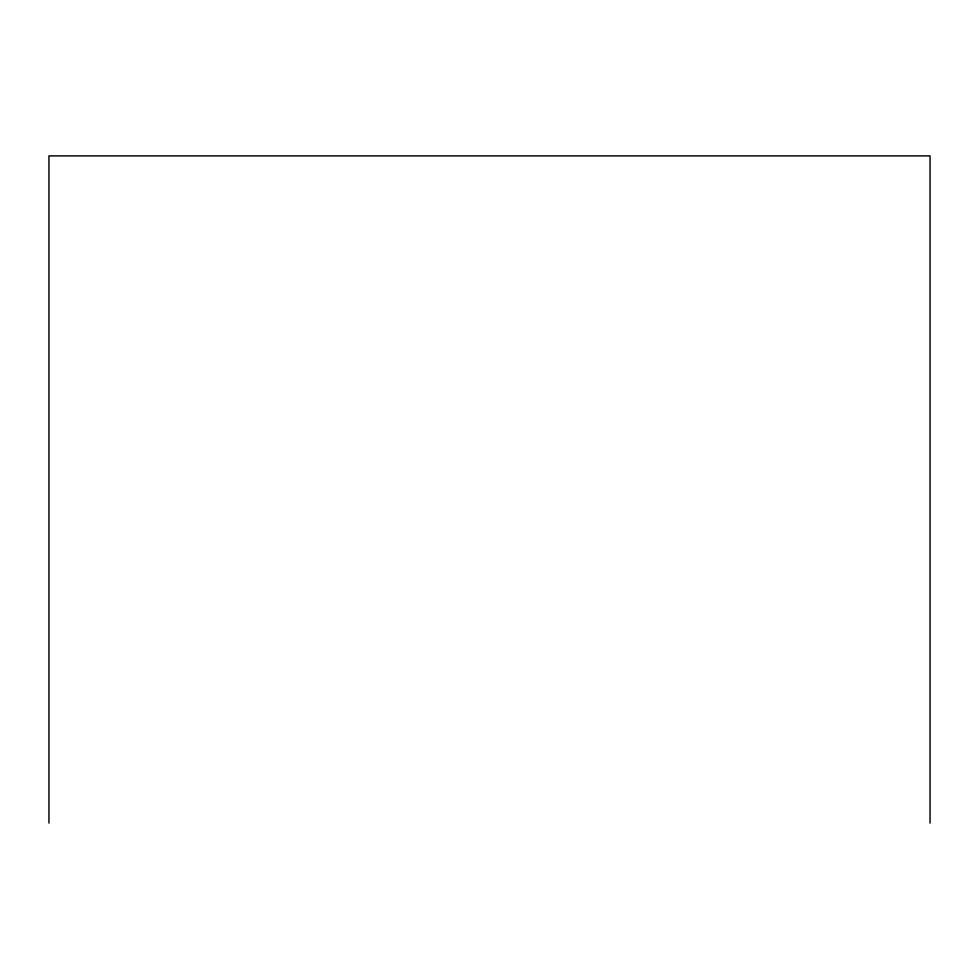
<?xml version="1.0" encoding="UTF-8"?>
<svg xmlns="http://www.w3.org/2000/svg" width="979" height="979" viewBox="0 0 979 979"><rect width="100%" height="100%" fill="white"/><g stroke="black" fill="none" stroke-linecap="round" stroke-linejoin="round"><path stroke-width="1.47" d="M930.05 823.106L930.05 155.894L48.95 155.894L48.95 823.106"/></g></svg>
